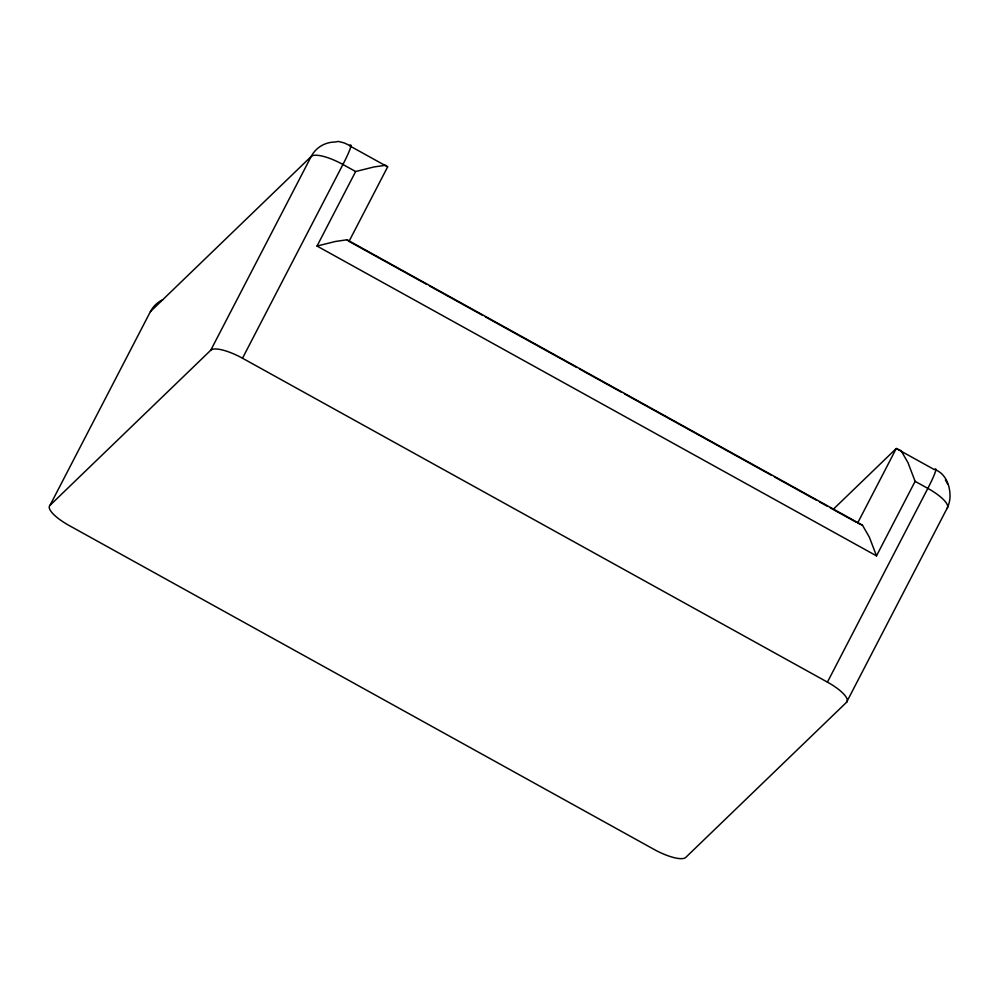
<?xml version="1.0" encoding="UTF-8"?>
<svg xmlns="http://www.w3.org/2000/svg" width="1000" height="1000" viewBox="0 0 1000 1000"><rect width="100%" height="100%" fill="white"/><g stroke="black" fill="none" stroke-linecap="round" stroke-linejoin="round"><path stroke-width="1.5" d="M935.837 469.925C945.35 474.05 949.538 484.513 950 494.25A29.188 27.85 46 0 1 946.975 508.55L846.55 702.288L685.775 857.4A29.188 8.338 27.4 0 1 654.038 849.4L69.125 525.5A29.188 8.338 27.4 0 1 50 505.337L150.425 311.6L311.188 156.488A29.188 27.85 46 0 1 335.062 142.025L338.338 141.438L344.15 142.912L350.925 146.025M50 505.337L210.763 350.225L311.188 156.488A29.188 8.338 27.4 0 1 342.925 164.488L355.637 171.525L373.95 166.962L385.662 165.263L387.65 166.863L349.025 241.375L426.75 284.413M210.763 350.225A29.188 8.338 27.4 0 1 242.5 358.225L342.925 164.488A29.188 2.688 -61 0 0 349.5 145.738L387.65 166.863M833.5 509.062L896.263 448.512L901.1 450.688L908 462.7L915.125 481.35L876.5 555.862L317.025 246.05L355.637 171.525M846.55 702.288A29.188 8.338 27.4 0 0 827.425 682.125L927.837 488.387A29.188 2.688 -61 0 0 934.412 469.637L896.263 448.512L857.638 523.025L862.475 525.2L869.375 537.212L876.5 555.862M317.025 246.05L335.325 241.488L347.038 239.775L862.475 525.2M915.125 481.35L927.837 488.387A29.188 8.338 27.4 0 1 946.975 508.55M429.475 285.925L482.65 315.375M485.375 316.887L576.737 367.475M579.462 368.988L621.737 392.388M624.462 393.9L771.737 475.45M774.463 476.962L816.737 500.375M819.463 501.875L827.638 506.413M830.375 507.925L856.275 522.275M242.5 358.225L827.425 682.125M347.038 239.775L349.025 241.375M945.4 480A29.188 27.85 46 0 1 947.525 483.975M150.425 311.6A29.188 27.85 46 0 1 162.787 299.713"/></g></svg>
